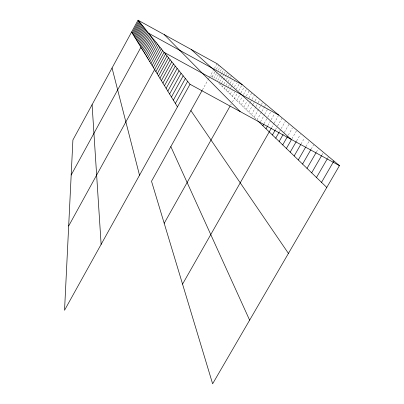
<?xml version="1.0" encoding="UTF-8"?>
<svg xmlns="http://www.w3.org/2000/svg" width="404" height="404" viewBox="0 0 404 404"><rect width="100%" height="100%" fill="white"/><g stroke="black" fill="none" stroke-linecap="round" stroke-linejoin="round"><path stroke-width="0.3" stroke-dasharray="2.02 1.52" d="M202.454 89.86L207.671 80.497M207.964 79.977L209.126 77.891M209.413 77.371L213.221 70.538M214.398 68.433L217.039 63.686M212.145 76.8L215.12 71.463M216.307 69.326L218.69 65.059M216.463 73.488L213.751 78.351L210.575 75.285M218.271 70.245L220.377 66.468M215.701 79.391L218.145 75.018M220.281 71.19L221.806 68.458M217.675 80.507L220.337 75.74M220.635 75.215L221.816 73.094M222.114 72.563L223.296 70.448M219.715 81.628L222.412 76.805M222.71 76.265L223.912 74.124M224.21 73.589L225.407 71.442M220.594 84.951L221.503 83.325M221.806 82.78L226.058 75.179M226.361 74.634L227.578 72.462M222.417 86.709L223.649 84.512M223.952 83.961L226.109 80.113M226.417 79.563L227.957 76.811M228.265 76.26L229.497 74.058M224.286 88.516L225.786 85.845M226.083 85.315L227.876 82.108M228.174 81.578L230.27 77.836M230.568 77.305L231.467 75.7M226.21 90.375L228.028 87.128M228.331 86.587L229.851 83.88M230.154 83.34L232.275 79.553M228.184 92.279L230.341 88.441M230.644 87.89L231.876 85.698M232.184 85.148L234.335 81.31M230.214 94.238L232.31 90.501M234.411 86.769L236.507 83.032M232.305 96.253L234.734 91.925M236.254 89.218L239.9 82.724M230.623 105.131L231.214 104.081M232.391 101.99L237.224 93.385M238.769 90.642L242.163 84.608M236.658 100.46L240.572 93.501M240.875 92.965L244.486 86.547M238.936 102.651L242.294 96.682M243.521 94.511L246.879 88.542M241.279 104.914L244.566 99.081M246.359 95.894L249.349 90.592M243.688 107.242L247.334 100.783M248.854 98.091L251.889 92.708M246.177 109.641L250.187 102.54M250.495 101.995L251.732 99.808M252.04 99.263L254.505 94.889M248.743 112.12L252.975 104.631M253.278 104.096L254.788 101.419M255.091 100.884L257.207 97.142M251.389 114.675L255.692 107.07M256 106.525L257.843 103.262M258.151 102.722L259.994 99.46M254.126 117.312L261.065 105.055M261.363 104.52L262.873 101.858M256.944 120.033L261.55 111.913M261.858 111.373L264.312 107.04M264.62 106.499L265.847 104.333M260.469 121.786L264.393 114.872M264.691 114.337L267.408 109.55M264.105 123.599L267.488 117.65M267.791 117.109L270.559 112.241M267.817 125.578L270.842 120.256M271.145 119.725L274.473 113.872M271.695 127.558L273.851 123.765M274.159 123.225L278.164 116.19M275.462 129.644L277.29 126.442M277.593 125.912L281.846 118.443M279.447 131.659L285.325 121.357M284.355 132.381L288.941 124.356M288.315 135.103L292.365 128.023M291.935 138.769L296.556 130.704M296.617 140.961L300.278 134.583M301.015 144.036L304.439 138.077M306.005 146.511L309.095 141.148M311.156 149.157L313.61 144.9M316.418 152.076L318.296 148.818M321.938 155.04L323.185 152.884M327.659 158.196L328.28 157.126M218.817 83.239L256.141 119.256"/><path stroke-width="0.61" d="M138.027 20.2L72.902 139.981L64.544 310.262L190.021 84.269L138.027 20.2L217.039 63.686L339.456 165.635L212.625 383.8L151.52 181.255L202.167 90.38M132.214 33.017L138.718 21.053M132.84 34.037L139.431 21.927M133.482 35.087L140.158 22.821M134.143 36.163L140.9 23.745M134.82 37.269L141.668 24.684M135.512 38.4L142.455 25.654M136.224 39.562L143.258 26.649M136.956 40.759L144.087 27.669M137.708 41.986L144.94 28.719M138.481 43.243L145.814 29.8M139.279 44.541L146.718 30.906M140.092 45.874L147.642 32.047M71.185 174.993L148.596 33.224L242.163 84.608M141.804 48.662L149.576 34.431M142.693 50.116L150.586 35.678M143.612 51.616L151.626 36.961M144.561 53.161L152.702 38.284M145.541 54.757L153.808 39.648M146.546 56.403L154.949 41.051M147.586 58.1L156.131 42.506M148.662 59.858L157.348 44.006M149.773 61.671L158.605 45.561M150.924 63.544L159.908 47.162M152.111 65.483L161.257 48.823M153.343 67.488L162.65 50.54M68.68 225.972L164.095 52.323L278.78 115.105M155.878 71.629L165.524 54.085M157.186 73.765L167.009 55.914M158.54 75.972L168.544 57.802M159.949 78.265L170.135 59.767M161.403 80.643L171.786 61.802M162.918 83.113L173.503 63.918M164.489 85.678L175.286 66.115M166.125 88.345L177.139 68.397M167.822 91.117L179.068 70.776M169.594 94.006L181.078 73.25M171.442 97.016L183.169 75.831M173.367 100.157L185.355 78.522M175.376 103.439L187.638 81.33M164.201 223.286L230.038 106.176M262.878 125.76L263.802 124.139M265.999 128.77L267.514 126.109M182.552 284.123L271.387 128.098M272.427 134.971L275.159 130.174M275.735 138.168L279.139 132.204M279.159 141.471L283.133 134.517M282.709 144.9L287.38 136.734M286.391 148.45L291.627 139.309M290.208 152.131L296.309 141.496M294.168 155.959L300.707 144.582M298.288 159.928L305.697 147.051M302.566 164.059L310.848 149.687M307.02 168.357L316.105 152.616M311.656 172.831L321.629 155.58M316.484 177.492L327.351 158.732M321.523 182.356L333.906 161.014M190.021 84.269L339.456 165.635M191.193 49.46L290.971 139.239M257.777 120.841L326.786 187.431M164.332 34.678L240.168 111.575M190.9 110.59L288.431 253.404M131.603 32.017L177.477 106.863M170.826 146.617L249.627 320.155M112.044 67.988L139.516 175.225M92.087 104.697L101.126 244.369"/></g></svg>
